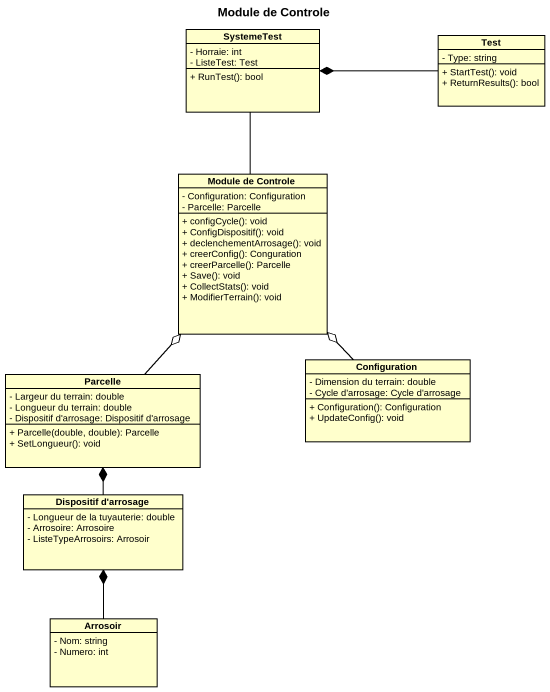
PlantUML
@startuml
title Module de Controle
hide circle
hide empty members
skinparam classAttributeIconSize 0
class SystemeTest {
  - Horraie: int
  - ListeTest: Test
  + RunTest(): bool
}
class Test {
  - Type: string
  + StartTest(): void
  + ReturnResults(): bool
}
class "Module de Controle" as Module_de_Controle {
  - Configuration: Configuration
  - Parcelle: Parcelle
  + configCycle(): void
  + ConfigDispositif(): void
  + declenchementArrosage(): void
  + creerConfig(): Conguration
  + creerParcelle(): Parcelle
  + Save(): void
  + CollectStats(): void
  + ModifierTerrain(): void
}
class Parcelle {
  - Largeur du terrain: double
  - Longueur du terrain: double
  - Dispositif d'arrosage: Dispositif d'arrosage
  + Parcelle(double, double): Parcelle
  + SetLongueur(): void
}
class Configuration {
  - Dimension du terrain: double
  - Cycle d'arrosage: Cycle d'arrosage
  + Configuration(): Configuration
  + UpdateConfig(): void
}
class "Dispositif d'arrosage" as Dispositif_d_arrosage {
  - Longueur de la tuyauterie: double
  - Arrosoire: Arrosoire
  - ListeTypeArrosoirs: Arrosoir
}
class Arrosoir {
  - Nom: string
  - Numero: int
}
SystemeTest -- Module_de_Controle
Test -left-* SystemeTest
Parcelle -up-o Module_de_Controle
Configuration -up-o Module_de_Controle
Dispositif_d_arrosage -up-* Parcelle
Arrosoir -up-* Dispositif_d_arrosage
@enduml
